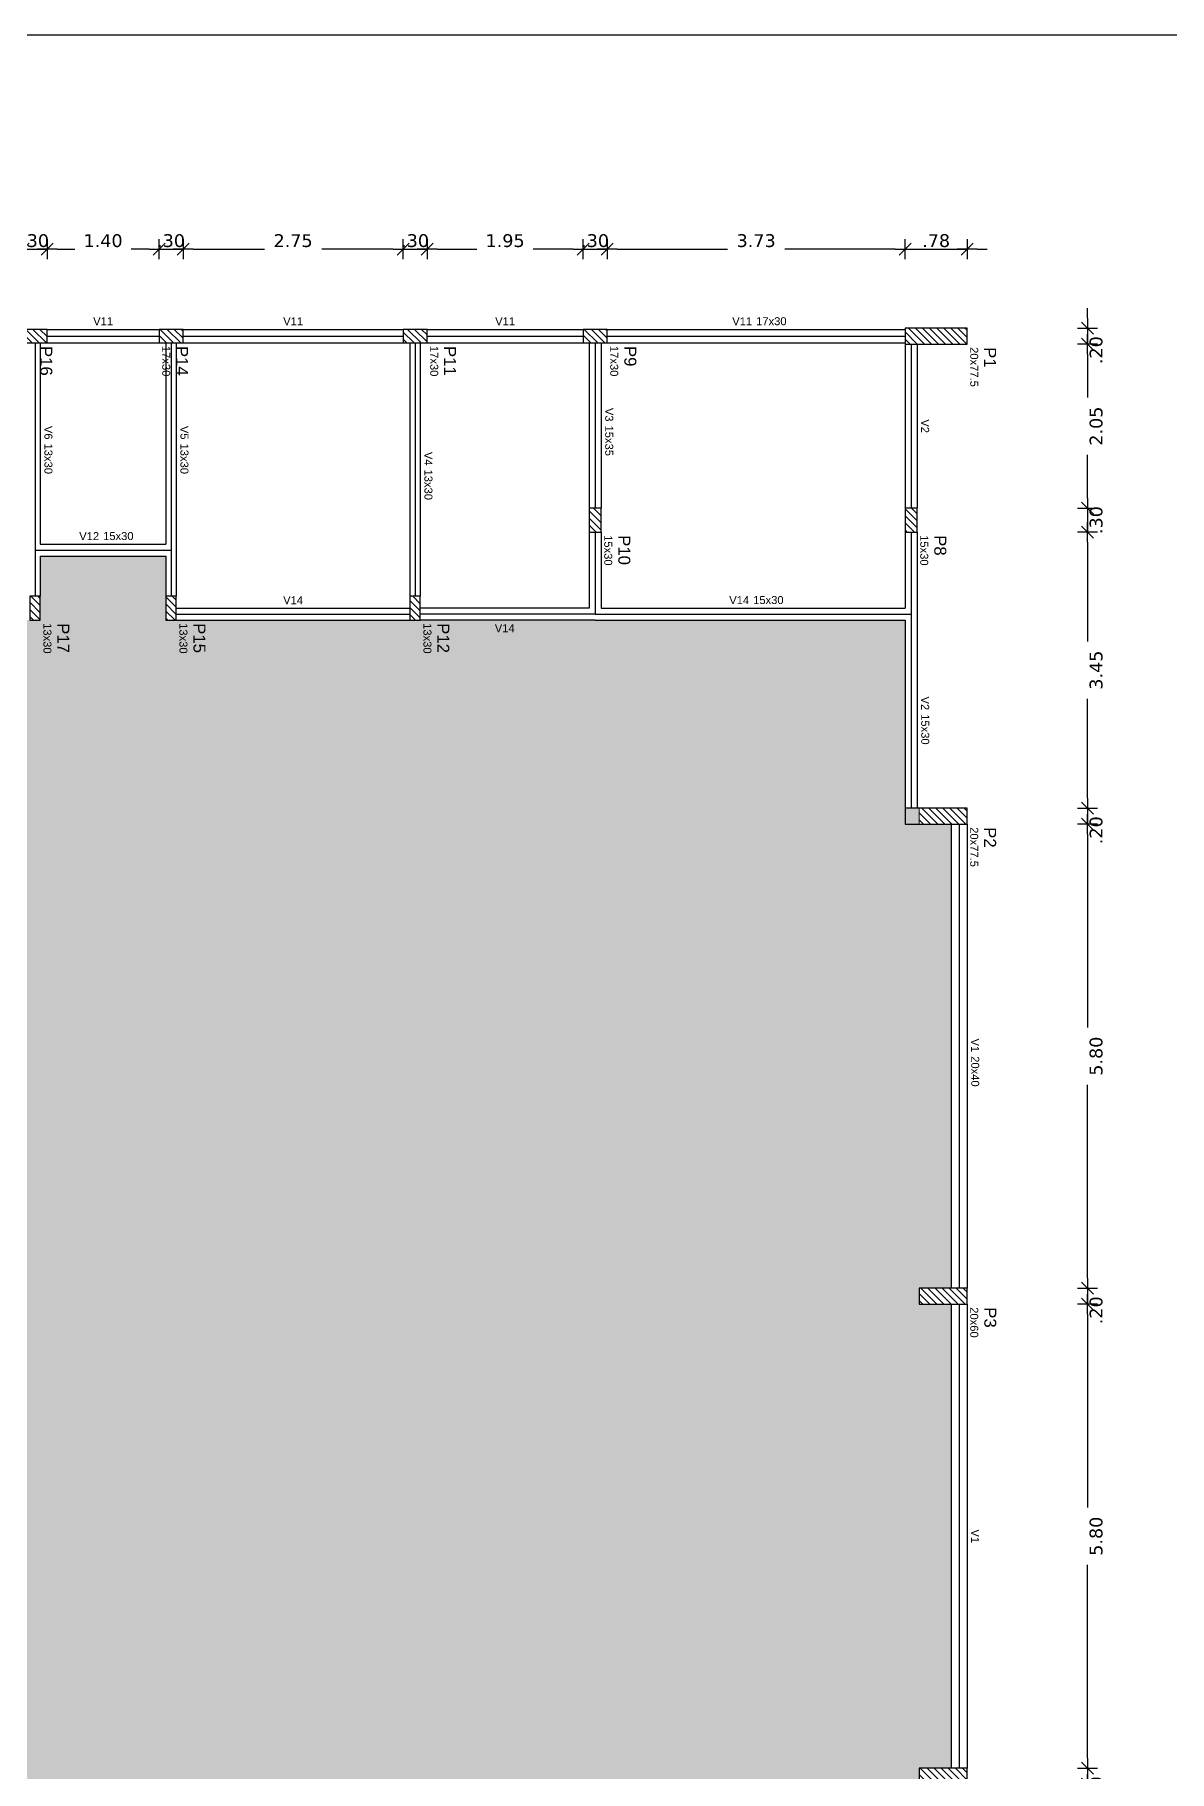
# Model space of a CAD drawing. Extents: x 25 to 1028, y -81 to 176.
# Drawn here: x 825.25 to 839.43, y 154.04 to 175.74 of the extents above; entities that cross this region are included whole.
import ezdxf

# ---------------------------------------------------------------- set-up
doc = ezdxf.new("R2010")
doc.units = 0
doc.header["$LTSCALE"] = 0.3
doc.header["$PDSIZE"] = 0.1
doc.layers.get('0').update_dxf_attribs({"linetype": 'CONTINUOUS'})
doc.layers.get('Defpoints').update_dxf_attribs({"linetype": 'CONTINUOUS'})
for name, color, linetype in [('ARQ-CTA-1_100', 1, 'CONTINUOUS'), ('FO-Eixos', 5, 'CONTINUOUS'), ('FO-Pilares', 4, 'CONTINUOUS'), ('FO-Vigas', 1, 'CONTINUOUS')]:
    doc.layers.add(name, color=color, linetype=linetype)
for name, color, linetype, lineweight in [('FO-Hachuras dos pilares', 9, 'CONTINUOUS', 5), ('FO-Textos das vigas', 7, 'CONTINUOUS', 5), ('FO-Textos dos pilares', 7, 'CONTINUOUS', 5), ('HAT', 8, 'CONTINUOUS', 15)]:
    doc.layers.add(name, color=color, linetype=linetype, lineweight=lineweight)
doc.layers.add('VPort', color=45, linetype='CONTINUOUS', plot=False)
doc.styles.add('Arial', font='arial.ttf')
doc.styles.add('FNDE Texto Cota 0100', font='verdana.ttf', dxfattribs={"height": 0.16})
doc.dimstyles.new('FNDE 1-0100', dxfattribs={"dimscale": 2.5, "dimtxt": 0.16, "dimasz": 0.05, "dimexe": 0.15, "dimexo": 0.15, "dimgap": 0.05, "dimtad": 1, "dimzin": 4, "dimdsep": 46, "dimtxsty": 'FNDE Texto Cota 0100', "dimblk": 'tic', "dimcen": 0.15, "dimdle": 0.15, "dimse1": 1, "dimse2": 1, "dimclrd": 251, "dimclre": 251, "dimclrt": 256, "dimaunit": 1, "dimadec": 3, "dimazin": 0, "dimtfac": 1, "dimtix": 1, "dimtmove": 2, "dimatfit": 3, "dimldrblk": 'tic', "dimfxl": 0.15, "dimtvp": 1, "dimtolj": 1, "dimtzin": 0, "dimarcsym": 0})
pattern_1 = [(315, (832.953963, 241.40413), (0.044194174, 0.044194174), [])]

# ---------------------------------------------------------------- blocks, each defined once
blk = doc.blocks.new('tic')
at = {"color": 251}
for p, q in [((-1, 0), (1, 0)), ((0, -1), (0, 1))]:
    blk.add_line(p, q, dxfattribs=at)
blk.add_line((-0.6, -0.6), (0.6, 0.6))
blk = doc.blocks.new('*D935')
at = {"layer": 'ARQ-CTA-1_100', "color": 251, "lineweight": -2}
for p, q in [((838.411, 172.199), (838.411, 172.324)), ((838.411, 172.074), (838.411, 171.874)), ((838.411, 171.749), (838.411, 171.624))]:
    blk.add_line(p, q, dxfattribs=at)
at = {"layer": 'Defpoints', "color": 0}
for p in [(836.904, 172.074), (836.904, 171.874), (838.411, 171.874)]:
    blk.add_point(p, dxfattribs=at)
at = {"layer": 'ARQ-CTA-1_100', "color": 251, "lineweight": -2, "xscale": 0.125, "yscale": 0.125, "zscale": 0.125}
for p, rotation in [((838.411, 172.074), 270), ((838.411, 171.874), 90)]:
    blk.add_blockref('tic', p, dxfattribs=dict(at, rotation=rotation))
at = {"layer": 'ARQ-CTA-1_100', "insert": (838.517, 171.798), "char_height": 0.16, "attachment_point": 5, "rotation": 90, "style": 'FNDE Texto Cota 0100'}
blk.add_mtext('\\A1;.20', dxfattribs=at)
blk = doc.blocks.new('*D936')
at = {"layer": 'ARQ-CTA-1_100', "color": 251, "lineweight": -2}
for p, q in [((838.411, 171.749), (838.411, 171.207)), ((838.411, 169.949), (838.411, 170.49))]:
    blk.add_line(p, q, dxfattribs=at)
at = {"layer": 'Defpoints', "color": 0}
for p in [(836.904, 171.874), (836.279, 169.824), (838.411, 169.824)]:
    blk.add_point(p, dxfattribs=at)
at = {"layer": 'ARQ-CTA-1_100', "color": 251, "lineweight": -2, "xscale": 0.125, "yscale": 0.125, "zscale": 0.125}
for p, rotation in [((838.411, 171.874), 90), ((838.411, 169.824), 270)]:
    blk.add_blockref('tic', p, dxfattribs=dict(at, rotation=rotation))
at = {"layer": 'ARQ-CTA-1_100', "insert": (838.517, 170.849), "char_height": 0.16, "attachment_point": 5, "rotation": 90, "style": 'FNDE Texto Cota 0100'}
blk.add_mtext('\\A1;2.05', dxfattribs=at)
blk = doc.blocks.new('*D937')
at = {"layer": 'ARQ-CTA-1_100', "color": 251, "lineweight": -2}
for p, q in [((838.411, 169.949), (838.411, 170.074)), ((838.411, 169.824), (838.411, 169.524)), ((838.411, 169.399), (838.411, 169.274))]:
    blk.add_line(p, q, dxfattribs=at)
at = {"layer": 'Defpoints', "color": 0}
for p in [(836.279, 169.824), (836.279, 169.524), (838.411, 169.524)]:
    blk.add_point(p, dxfattribs=at)
at = {"layer": 'ARQ-CTA-1_100', "color": 251, "lineweight": -2, "xscale": 0.125, "yscale": 0.125, "zscale": 0.125}
for p, rotation in [((838.411, 169.824), 270), ((838.411, 169.524), 90)]:
    blk.add_blockref('tic', p, dxfattribs=dict(at, rotation=rotation))
at = {"layer": 'ARQ-CTA-1_100', "insert": (838.517, 169.674), "char_height": 0.16, "attachment_point": 5, "rotation": 90, "style": 'FNDE Texto Cota 0100'}
blk.add_mtext('\\A1;.30', dxfattribs=at)
blk = doc.blocks.new('*D938')
at = {"layer": 'ARQ-CTA-1_100', "color": 251, "lineweight": -2}
for p, q in [((838.411, 169.399), (838.411, 168.157)), ((838.411, 166.199), (838.411, 167.441))]:
    blk.add_line(p, q, dxfattribs=at)
at = {"layer": 'Defpoints', "color": 0}
for p in [(836.279, 169.524), (836.904, 166.074), (838.411, 166.074)]:
    blk.add_point(p, dxfattribs=at)
at = {"layer": 'ARQ-CTA-1_100', "color": 251, "lineweight": -2, "xscale": 0.125, "yscale": 0.125, "zscale": 0.125}
for p, rotation in [((838.411, 169.524), 90), ((838.411, 166.074), 270)]:
    blk.add_blockref('tic', p, dxfattribs=dict(at, rotation=rotation))
at = {"layer": 'ARQ-CTA-1_100', "insert": (838.517, 167.799), "char_height": 0.16, "attachment_point": 5, "rotation": 90, "style": 'FNDE Texto Cota 0100'}
blk.add_mtext('\\A1;3.45', dxfattribs=at)
blk = doc.blocks.new('*D939')
at = {"layer": 'ARQ-CTA-1_100', "color": 251, "lineweight": -2}
for p, q in [((838.411, 166.199), (838.411, 166.324)), ((838.411, 166.074), (838.411, 165.874)), ((838.411, 165.749), (838.411, 165.624))]:
    blk.add_line(p, q, dxfattribs=at)
at = {"layer": 'Defpoints', "color": 0}
for p in [(836.904, 166.074), (836.904, 165.874), (838.411, 165.874)]:
    blk.add_point(p, dxfattribs=at)
at = {"layer": 'ARQ-CTA-1_100', "color": 251, "lineweight": -2, "xscale": 0.125, "yscale": 0.125, "zscale": 0.125}
for p, rotation in [((838.411, 166.074), 270), ((838.411, 165.874), 90)]:
    blk.add_blockref('tic', p, dxfattribs=dict(at, rotation=rotation))
at = {"layer": 'ARQ-CTA-1_100', "insert": (838.517, 165.798), "char_height": 0.16, "attachment_point": 5, "rotation": 90, "style": 'FNDE Texto Cota 0100'}
blk.add_mtext('\\A1;.20', dxfattribs=at)
blk = doc.blocks.new('*D940')
at = {"layer": 'ARQ-CTA-1_100', "color": 251, "lineweight": -2}
for p, q in [((838.411, 165.749), (838.411, 163.331)), ((838.411, 160.199), (838.411, 162.616))]:
    blk.add_line(p, q, dxfattribs=at)
at = {"layer": 'Defpoints', "color": 0}
for p in [(836.904, 165.874), (836.904, 160.074), (838.411, 160.074)]:
    blk.add_point(p, dxfattribs=at)
at = {"layer": 'ARQ-CTA-1_100', "color": 251, "lineweight": -2, "xscale": 0.125, "yscale": 0.125, "zscale": 0.125}
for p, rotation in [((838.411, 165.874), 90), ((838.411, 160.074), 270)]:
    blk.add_blockref('tic', p, dxfattribs=dict(at, rotation=rotation))
at = {"layer": 'ARQ-CTA-1_100', "insert": (838.517, 162.974), "char_height": 0.16, "attachment_point": 5, "rotation": 90, "style": 'FNDE Texto Cota 0100'}
blk.add_mtext('\\A1;5.80', dxfattribs=at)
blk = doc.blocks.new('*D941')
at = {"layer": 'ARQ-CTA-1_100', "color": 251, "lineweight": -2}
for p, q in [((838.411, 160.199), (838.411, 160.324)), ((838.411, 160.074), (838.411, 159.874)), ((838.411, 159.749), (838.411, 159.624))]:
    blk.add_line(p, q, dxfattribs=at)
at = {"layer": 'Defpoints', "color": 0}
for p in [(836.904, 160.074), (836.904, 159.874), (838.411, 159.874)]:
    blk.add_point(p, dxfattribs=at)
at = {"layer": 'ARQ-CTA-1_100', "color": 251, "lineweight": -2, "xscale": 0.125, "yscale": 0.125, "zscale": 0.125}
for p, rotation in [((838.411, 160.074), 270), ((838.411, 159.874), 90)]:
    blk.add_blockref('tic', p, dxfattribs=dict(at, rotation=rotation))
at = {"layer": 'ARQ-CTA-1_100', "insert": (838.517, 159.798), "char_height": 0.16, "attachment_point": 5, "rotation": 90, "style": 'FNDE Texto Cota 0100'}
blk.add_mtext('\\A1;.20', dxfattribs=at)
blk = doc.blocks.new('*D942')
at = {"layer": 'ARQ-CTA-1_100', "color": 251, "lineweight": -2}
for p, q in [((838.411, 159.749), (838.411, 157.331)), ((838.411, 154.199), (838.411, 156.616))]:
    blk.add_line(p, q, dxfattribs=at)
at = {"layer": 'Defpoints', "color": 0}
for p in [(836.904, 159.874), (836.904, 154.074), (838.411, 154.074)]:
    blk.add_point(p, dxfattribs=at)
at = {"layer": 'ARQ-CTA-1_100', "color": 251, "lineweight": -2, "xscale": 0.125, "yscale": 0.125, "zscale": 0.125}
for p, rotation in [((838.411, 159.874), 90), ((838.411, 154.074), 270)]:
    blk.add_blockref('tic', p, dxfattribs=dict(at, rotation=rotation))
at = {"layer": 'ARQ-CTA-1_100', "insert": (838.517, 156.974), "char_height": 0.16, "attachment_point": 5, "rotation": 90, "style": 'FNDE Texto Cota 0100'}
blk.add_mtext('\\A1;5.80', dxfattribs=at)
blk = doc.blocks.new('*D943')
at = {"layer": 'ARQ-CTA-1_100', "color": 251, "lineweight": -2}
for p, q in [((838.411, 154.199), (838.411, 154.324)), ((838.411, 154.074), (838.411, 153.874)), ((838.411, 153.749), (838.411, 153.624))]:
    blk.add_line(p, q, dxfattribs=at)
at = {"layer": 'Defpoints', "color": 0}
for p in [(836.904, 154.074), (836.904, 153.874), (838.411, 153.874)]:
    blk.add_point(p, dxfattribs=at)
at = {"layer": 'ARQ-CTA-1_100', "color": 251, "lineweight": -2, "xscale": 0.125, "yscale": 0.125, "zscale": 0.125}
for p, rotation in [((838.411, 154.074), 270), ((838.411, 153.874), 90)]:
    blk.add_blockref('tic', p, dxfattribs=dict(at, rotation=rotation))
at = {"layer": 'ARQ-CTA-1_100', "insert": (838.517, 153.798), "char_height": 0.16, "attachment_point": 5, "rotation": 90, "style": 'FNDE Texto Cota 0100'}
blk.add_mtext('\\A1;.20', dxfattribs=at)
blk = doc.blocks.new('*D956')
at = {"layer": 'ARQ-CTA-1_100', "color": 251, "lineweight": -2}
for p, q in [((824.979, 173.06), (824.854, 173.06)), ((825.104, 173.06), (825.404, 173.06)), ((825.529, 173.06), (825.654, 173.06))]:
    blk.add_line(p, q, dxfattribs=at)
at = {"layer": 'Defpoints', "color": 0}
for p in [(825.404, 173.06), (825.104, 172.059), (825.404, 172.059)]:
    blk.add_point(p, dxfattribs=at)
at = {"layer": 'ARQ-CTA-1_100', "color": 251, "lineweight": -2, "xscale": 0.125, "yscale": 0.125, "zscale": 0.125}
blk.add_blockref('tic', (825.104, 173.06), dxfattribs=at)
at = {"layer": 'ARQ-CTA-1_100', "color": 251, "lineweight": -2, "xscale": 0.125, "yscale": 0.125, "zscale": 0.125, "rotation": 180}
blk.add_blockref('tic', (825.404, 173.06), dxfattribs=at)
at = {"layer": 'ARQ-CTA-1_100', "insert": (825.254, 173.166), "char_height": 0.16, "attachment_point": 5, "style": 'FNDE Texto Cota 0100'}
blk.add_mtext('\\A1;.30', dxfattribs=at)
blk = doc.blocks.new('*D957')
at = {"layer": 'ARQ-CTA-1_100', "color": 251, "lineweight": -2}
for p, q in [((825.529, 173.06), (825.752, 173.06)), ((826.679, 173.06), (826.457, 173.06))]:
    blk.add_line(p, q, dxfattribs=at)
at = {"layer": 'Defpoints', "color": 0}
for p in [(826.804, 173.06), (825.404, 172.059), (826.804, 172.059)]:
    blk.add_point(p, dxfattribs=at)
at = {"layer": 'ARQ-CTA-1_100', "color": 251, "lineweight": -2, "xscale": 0.125, "yscale": 0.125, "zscale": 0.125, "rotation": 180}
blk.add_blockref('tic', (825.404, 173.06), dxfattribs=at)
at = {"layer": 'ARQ-CTA-1_100', "color": 251, "lineweight": -2, "xscale": 0.125, "yscale": 0.125, "zscale": 0.125}
blk.add_blockref('tic', (826.804, 173.06), dxfattribs=at)
at = {"layer": 'ARQ-CTA-1_100', "insert": (826.104, 173.166), "char_height": 0.16, "attachment_point": 5, "style": 'FNDE Texto Cota 0100'}
blk.add_mtext('\\A1;1.40', dxfattribs=at)
blk = doc.blocks.new('*D958')
at = {"layer": 'ARQ-CTA-1_100', "color": 251, "lineweight": -2}
for p, q in [((826.679, 173.06), (826.554, 173.06)), ((826.804, 173.06), (827.104, 173.06)), ((827.229, 173.06), (827.354, 173.06))]:
    blk.add_line(p, q, dxfattribs=at)
at = {"layer": 'Defpoints', "color": 0}
for p in [(827.104, 173.06), (826.804, 172.059), (827.104, 172.059)]:
    blk.add_point(p, dxfattribs=at)
at = {"layer": 'ARQ-CTA-1_100', "color": 251, "lineweight": -2, "xscale": 0.125, "yscale": 0.125, "zscale": 0.125}
blk.add_blockref('tic', (826.804, 173.06), dxfattribs=at)
at = {"layer": 'ARQ-CTA-1_100', "color": 251, "lineweight": -2, "xscale": 0.125, "yscale": 0.125, "zscale": 0.125, "rotation": 180}
blk.add_blockref('tic', (827.104, 173.06), dxfattribs=at)
at = {"layer": 'ARQ-CTA-1_100', "insert": (826.954, 173.166), "char_height": 0.16, "attachment_point": 5, "style": 'FNDE Texto Cota 0100'}
blk.add_mtext('\\A1;.30', dxfattribs=at)
blk = doc.blocks.new('*D959')
at = {"layer": 'ARQ-CTA-1_100', "color": 251, "lineweight": -2}
for p, q in [((827.229, 173.06), (828.121, 173.06)), ((829.729, 173.06), (828.838, 173.06))]:
    blk.add_line(p, q, dxfattribs=at)
at = {"layer": 'Defpoints', "color": 0}
for p in [(829.854, 173.06), (827.104, 172.059), (829.854, 172.059)]:
    blk.add_point(p, dxfattribs=at)
at = {"layer": 'ARQ-CTA-1_100', "color": 251, "lineweight": -2, "xscale": 0.125, "yscale": 0.125, "zscale": 0.125, "rotation": 180}
blk.add_blockref('tic', (827.104, 173.06), dxfattribs=at)
at = {"layer": 'ARQ-CTA-1_100', "color": 251, "lineweight": -2, "xscale": 0.125, "yscale": 0.125, "zscale": 0.125}
blk.add_blockref('tic', (829.854, 173.06), dxfattribs=at)
at = {"layer": 'ARQ-CTA-1_100', "insert": (828.479, 173.166), "char_height": 0.16, "attachment_point": 5, "style": 'FNDE Texto Cota 0100'}
blk.add_mtext('\\A1;2.75', dxfattribs=at)
blk = doc.blocks.new('*D960')
at = {"layer": 'ARQ-CTA-1_100', "color": 251, "lineweight": -2}
for p, q in [((829.729, 173.06), (829.604, 173.06)), ((829.854, 173.06), (830.154, 173.06)), ((830.279, 173.06), (830.404, 173.06))]:
    blk.add_line(p, q, dxfattribs=at)
at = {"layer": 'Defpoints', "color": 0}
for p in [(830.154, 173.06), (829.854, 172.059), (830.154, 172.059)]:
    blk.add_point(p, dxfattribs=at)
at = {"layer": 'ARQ-CTA-1_100', "color": 251, "lineweight": -2, "xscale": 0.125, "yscale": 0.125, "zscale": 0.125}
blk.add_blockref('tic', (829.854, 173.06), dxfattribs=at)
at = {"layer": 'ARQ-CTA-1_100', "color": 251, "lineweight": -2, "xscale": 0.125, "yscale": 0.125, "zscale": 0.125, "rotation": 180}
blk.add_blockref('tic', (830.154, 173.06), dxfattribs=at)
at = {"layer": 'ARQ-CTA-1_100', "insert": (830.004, 173.166), "char_height": 0.16, "attachment_point": 5, "style": 'FNDE Texto Cota 0100'}
blk.add_mtext('\\A1;.30', dxfattribs=at)
blk = doc.blocks.new('*D961')
at = {"layer": 'ARQ-CTA-1_100', "color": 251, "lineweight": -2}
for p, q in [((830.279, 173.06), (830.777, 173.06)), ((831.979, 173.06), (831.482, 173.06))]:
    blk.add_line(p, q, dxfattribs=at)
at = {"layer": 'Defpoints', "color": 0}
for p in [(832.104, 173.06), (830.154, 172.059), (832.104, 172.059)]:
    blk.add_point(p, dxfattribs=at)
at = {"layer": 'ARQ-CTA-1_100', "color": 251, "lineweight": -2, "xscale": 0.125, "yscale": 0.125, "zscale": 0.125, "rotation": 180}
blk.add_blockref('tic', (830.154, 173.06), dxfattribs=at)
at = {"layer": 'ARQ-CTA-1_100', "color": 251, "lineweight": -2, "xscale": 0.125, "yscale": 0.125, "zscale": 0.125}
blk.add_blockref('tic', (832.104, 173.06), dxfattribs=at)
at = {"layer": 'ARQ-CTA-1_100', "insert": (831.129, 173.166), "char_height": 0.16, "attachment_point": 5, "style": 'FNDE Texto Cota 0100'}
blk.add_mtext('\\A1;1.95', dxfattribs=at)
blk = doc.blocks.new('*D962')
at = {"layer": 'ARQ-CTA-1_100', "color": 251, "lineweight": -2}
for p, q in [((831.979, 173.06), (831.854, 173.06)), ((832.104, 173.06), (832.404, 173.06)), ((832.529, 173.06), (832.654, 173.06))]:
    blk.add_line(p, q, dxfattribs=at)
at = {"layer": 'Defpoints', "color": 0}
for p in [(832.404, 173.06), (832.104, 172.059), (832.404, 172.059)]:
    blk.add_point(p, dxfattribs=at)
at = {"layer": 'ARQ-CTA-1_100', "color": 251, "lineweight": -2, "xscale": 0.125, "yscale": 0.125, "zscale": 0.125}
blk.add_blockref('tic', (832.104, 173.06), dxfattribs=at)
at = {"layer": 'ARQ-CTA-1_100', "color": 251, "lineweight": -2, "xscale": 0.125, "yscale": 0.125, "zscale": 0.125, "rotation": 180}
blk.add_blockref('tic', (832.404, 173.06), dxfattribs=at)
at = {"layer": 'ARQ-CTA-1_100', "insert": (832.254, 173.166), "char_height": 0.16, "attachment_point": 5, "style": 'FNDE Texto Cota 0100'}
blk.add_mtext('\\A1;.30', dxfattribs=at)
blk = doc.blocks.new('*D963')
at = {"layer": 'ARQ-CTA-1_100', "color": 251, "lineweight": -2}
for p, q in [((832.529, 173.06), (833.909, 173.06)), ((836.004, 173.06), (834.625, 173.06))]:
    blk.add_line(p, q, dxfattribs=at)
at = {"layer": 'Defpoints', "color": 0}
for p in [(836.129, 173.06), (832.404, 172.059), (836.129, 172.059)]:
    blk.add_point(p, dxfattribs=at)
at = {"layer": 'ARQ-CTA-1_100', "color": 251, "lineweight": -2, "xscale": 0.125, "yscale": 0.125, "zscale": 0.125, "rotation": 180}
blk.add_blockref('tic', (832.404, 173.06), dxfattribs=at)
at = {"layer": 'ARQ-CTA-1_100', "color": 251, "lineweight": -2, "xscale": 0.125, "yscale": 0.125, "zscale": 0.125}
blk.add_blockref('tic', (836.129, 173.06), dxfattribs=at)
at = {"layer": 'ARQ-CTA-1_100', "insert": (834.267, 173.166), "char_height": 0.16, "attachment_point": 5, "style": 'FNDE Texto Cota 0100'}
blk.add_mtext('\\A1;3.73', dxfattribs=at)
blk = doc.blocks.new('*D964')
at = {"layer": 'ARQ-CTA-1_100', "color": 251, "lineweight": -2}
for p, q in [((836.004, 173.06), (835.879, 173.06)), ((836.129, 173.06), (836.904, 173.06)), ((837.029, 173.06), (837.154, 173.06))]:
    blk.add_line(p, q, dxfattribs=at)
at = {"layer": 'Defpoints', "color": 0}
for p in [(836.904, 173.06), (836.129, 172.059), (836.904, 172.074)]:
    blk.add_point(p, dxfattribs=at)
at = {"layer": 'ARQ-CTA-1_100', "color": 251, "lineweight": -2, "xscale": 0.125, "yscale": 0.125, "zscale": 0.125}
blk.add_blockref('tic', (836.129, 173.06), dxfattribs=at)
at = {"layer": 'ARQ-CTA-1_100', "color": 251, "lineweight": -2, "xscale": 0.125, "yscale": 0.125, "zscale": 0.125, "rotation": 180}
blk.add_blockref('tic', (836.904, 173.06), dxfattribs=at)
at = {"layer": 'ARQ-CTA-1_100', "insert": (836.517, 173.166), "char_height": 0.16, "attachment_point": 5, "style": 'FNDE Texto Cota 0100'}
blk.add_mtext('\\A1;.78', dxfattribs=at)

msp = doc.modelspace()

# ---------------------------------------------------------------- hatches: boundary and pattern name
at = {"layer": 'FO-Hachuras dos pilares', "linetype": 'Continuous'}
h = msp.add_hatch(dxfattribs=at)
h.set_pattern_fill('ANSI31', color=256, scale=0.5, angle=-90, style=0)
h.set_pattern_definition(pattern_1)
h.paths.add_polyline_path([(825.10446329, 172.05863265), (825.10446329, 171.97363265), (825.10446329, 171.88863265), (825.25446329, 171.88863265), (825.40446329, 171.88863265), (825.40446329, 171.97363265), (825.40446329, 172.05863265), (825.25446329, 172.05863265)])
h = msp.add_hatch(dxfattribs=at)
h.set_pattern_fill('ANSI31', color=256, scale=0.5, angle=-90, style=0)
h.set_pattern_definition(pattern_1)
h.paths.add_polyline_path([(826.80446329, 172.05863265), (826.80446329, 171.97363265), (826.80446329, 171.88863265), (826.95446329, 171.88863265), (827.10446329, 171.88863265), (827.10446329, 171.97363265), (827.10446329, 172.05863265), (826.95446329, 172.05863265)])
h = msp.add_hatch(dxfattribs=at)
h.set_pattern_fill('ANSI31', color=256, scale=0.5, angle=-90, style=0)
h.set_pattern_definition(pattern_1)
h.paths.add_polyline_path([(829.85446329, 172.05863265), (829.85446329, 171.97363265), (829.85446329, 171.88863265), (830.00446329, 171.88863265), (830.15446329, 171.88863265), (830.15446329, 171.97363265), (830.15446329, 172.05863265), (830.00446329, 172.05863265)])
h = msp.add_hatch(dxfattribs=at)
h.set_pattern_fill('ANSI31', color=256, scale=0.5, angle=-90, style=0)
h.set_pattern_definition(pattern_1)
h.paths.add_polyline_path([(832.10446329, 172.05863265), (832.10446329, 171.97363265), (832.10446329, 171.88863265), (832.25446329, 171.88863265), (832.40446329, 171.88863265), (832.40446329, 171.97363265), (832.40446329, 172.05863265), (832.25446329, 172.05863265)])
h = msp.add_hatch(dxfattribs=at)
h.set_pattern_fill('ANSI31', color=256, scale=0.5, angle=-90, style=0)
h.set_pattern_definition(pattern_1)
h.paths.add_polyline_path([(836.12946329, 172.07363265), (836.12946329, 171.97363265), (836.12946329, 171.87363265), (836.51696329, 171.87363265), (836.90446329, 171.87363265), (836.90446329, 171.97363265), (836.90446329, 172.07363265), (836.51696329, 172.07363265)])
h = msp.add_hatch(dxfattribs=at)
h.set_pattern_fill('ANSI31', color=256, scale=0.5, angle=-90, style=0)
h.set_pattern_definition(pattern_1)
h.paths.add_polyline_path([(832.32946329, 169.82363265), (832.25446329, 169.82363265), (832.17946329, 169.82363265), (832.17946329, 169.67363265), (832.17946329, 169.52363265), (832.25446329, 169.52363265), (832.32946329, 169.52363265), (832.32946329, 169.67363265)])
h = msp.add_hatch(dxfattribs=at)
h.set_pattern_fill('ANSI31', color=256, scale=0.5, angle=-90, style=0)
h.set_pattern_definition(pattern_1)
h.paths.add_polyline_path([(836.27946329, 169.82363265), (836.20446329, 169.82363265), (836.12946329, 169.82363265), (836.12946329, 169.67363265), (836.12946329, 169.52363265), (836.20446329, 169.52363265), (836.27946329, 169.52363265), (836.27946329, 169.67363265)])
h = msp.add_hatch(dxfattribs=at)
h.set_pattern_fill('ANSI31', color=256, scale=0.5, angle=-90, style=0)
h.set_pattern_definition(pattern_1)
h.paths.add_polyline_path([(825.18946329, 168.42363265), (825.25446329, 168.42363265), (825.31946329, 168.42363265), (825.31946329, 168.57363265), (825.31946329, 168.72363265), (825.25446329, 168.72363265), (825.18946329, 168.72363265), (825.18946329, 168.57363265)])
h = msp.add_hatch(dxfattribs=at)
h.set_pattern_fill('ANSI31', color=256, scale=0.5, angle=-90, style=0)
h.set_pattern_definition(pattern_1)
h.paths.add_polyline_path([(826.88946329, 168.42363265), (826.95446329, 168.42363265), (827.01946329, 168.42363265), (827.01946329, 168.57363265), (827.01946329, 168.72363265), (826.95446329, 168.72363265), (826.88946329, 168.72363265), (826.88946329, 168.57363265)])
h = msp.add_hatch(dxfattribs=at)
h.set_pattern_fill('ANSI31', color=256, scale=0.5, angle=-90, style=0)
h.set_pattern_definition(pattern_1)
h.paths.add_polyline_path([(829.93946329, 168.42363265), (830.00446329, 168.42363265), (830.06946329, 168.42363265), (830.06946329, 168.57363265), (830.06946329, 168.72363265), (830.00446329, 168.72363265), (829.93946329, 168.72363265), (829.93946329, 168.57363265)])
h = msp.add_hatch(color=256, dxfattribs=at)
h.paths.add_polyline_path([(836.12946329, 166.07363265), (836.12946329, 165.97363265), (836.12946329, 165.87363265), (836.51696329, 165.87363265), (836.90446329, 165.87363265), (836.90446329, 165.97363265), (836.90446329, 166.07363265), (836.51696329, 166.07363265)])
h.paths.add_polyline_path([(836.30446329, 166.07363265), (836.30446329, 165.97363265), (836.30446329, 165.87363265), (836.60446329, 165.87363265), (836.90446329, 165.87363265), (836.90446329, 165.97363265), (836.90446329, 166.07363265), (836.60446329, 166.07363265)], flags=0)
h = msp.add_hatch(dxfattribs=at)
h.set_pattern_fill('ANSI31', color=256, scale=0.5, angle=-90, style=0)
h.set_pattern_definition(pattern_1)
h.paths.add_polyline_path([(836.30446329, 166.07363265), (836.30446329, 165.97363265), (836.30446329, 165.87363265), (836.60446329, 165.87363265), (836.90446329, 165.87363265), (836.90446329, 165.97363265), (836.90446329, 166.07363265), (836.60446329, 166.07363265)])
h = msp.add_hatch(dxfattribs=at)
h.set_pattern_fill('ANSI31', color=256, scale=0.5, angle=-90, style=0)
h.set_pattern_definition(pattern_1)
h.paths.add_polyline_path([(836.30446329, 160.07363265), (836.30446329, 159.97363265), (836.30446329, 159.87363265), (836.60446329, 159.87363265), (836.90446329, 159.87363265), (836.90446329, 159.97363265), (836.90446329, 160.07363265), (836.60446329, 160.07363265)])
h = msp.add_hatch(dxfattribs=at)
h.set_pattern_fill('ANSI31', color=256, scale=0.5, angle=-90, style=0)
h.set_pattern_definition(pattern_1)
h.paths.add_polyline_path([(836.30446329, 154.07363265), (836.30446329, 153.97363265), (836.30446329, 153.87363265), (836.60446329, 153.87363265), (836.90446329, 153.87363265), (836.90446329, 153.97363265), (836.90446329, 154.07363265), (836.60446329, 154.07363265)])
at = {"layer": 'HAT'}
h = msp.add_hatch(dxfattribs=at)
h.set_pattern_fill('DOTS', color=256, scale=0.1)
h.set_pattern_definition([(0, (-57.71897, 0), (0.079375, 0.15875), [0, -0.15875])])
edge = h.paths.add_edge_path()
edge.add_line((816.07896329, 168.42363265), (816.07946329, 165.87363265))
edge.add_line((816.07946329, 165.87363265), (815.50446329, 165.87363265))
edge.add_line((815.50446329, 165.87363265), (815.50446329, 160.07363265))
edge.add_line((815.50446329, 160.07363265), (815.90446329, 160.07363265))
edge.add_line((815.90446329, 160.07363265), (815.90446329, 159.87363265))
edge.add_line((815.90446329, 159.87363265), (815.50446329, 159.87363265))
edge.add_line((815.50446329, 159.87363265), (815.50446329, 154.07363265))
edge.add_line((815.50446329, 154.07363265), (815.90446329, 154.07363265))
edge.add_line((815.90446329, 154.07363265), (815.90446329, 153.87363265))
edge.add_line((815.90446329, 153.87363265), (815.50446329, 153.87363265))
edge.add_line((815.50446329, 153.87363265), (815.50446329, 148.07363265))
edge.add_line((815.50446329, 148.07363265), (815.90446329, 148.07363265))
edge.add_line((815.90446329, 148.07363265), (815.90446329, 147.87363265))
edge.add_line((815.90446329, 147.87363265), (815.50446329, 147.87363265))
edge.add_line((815.50446329, 147.87363265), (815.50446329, 142.07363265))
edge.add_line((815.50446329, 142.07363265), (815.90446329, 142.07363265))
edge.add_line((815.90446329, 142.07363265), (815.90446329, 141.87363265))
edge.add_line((815.90446329, 141.87363265), (815.50446329, 141.87363265))
edge.add_line((815.50446329, 141.87363265), (815.50446329, 136.07363265))
edge.add_line((815.50446329, 136.07363265), (822.00446329, 136.07373265))
edge.add_line((822.00446329, 136.07373265), (822.00446329, 136.12363265))
edge.add_line((822.00446329, 136.12363265), (822.40446329, 136.12363265))
edge.add_line((822.40446329, 136.12363265), (822.40446329, 136.07363265))
edge.add_line((822.40446329, 136.07363265), (829.80446329, 136.07363265))
edge.add_line((829.80446329, 136.07363265), (829.80446329, 136.12363265))
edge.add_line((829.80446329, 136.12363265), (830.20446329, 136.12363265))
edge.add_line((830.20446329, 136.12363265), (830.20446329, 136.07363265))
edge.add_line((830.20446329, 136.07363265), (836.70446329, 136.07363265))
edge.add_line((836.70446329, 136.07363265), (836.70446329, 141.87363265))
edge.add_line((836.70446329, 141.87363265), (836.30446329, 141.87363265))
edge.add_line((836.30446329, 141.87363265), (836.30446329, 142.07363265))
edge.add_line((836.30446329, 142.07363265), (836.70446329, 142.07363265))
edge.add_line((836.70446329, 142.07363265), (836.70446329, 147.87363265))
edge.add_line((836.70446329, 147.87363265), (836.30446329, 147.87363265))
edge.add_line((836.30446329, 147.87363265), (836.30446329, 148.07363265))
edge.add_line((836.30446329, 148.07363265), (836.70446329, 148.07363265))
edge.add_line((836.70446329, 148.07363265), (836.70446329, 153.87363265))
edge.add_line((836.70446329, 153.87363265), (836.30446329, 153.87363265))
edge.add_line((836.30446329, 153.87363265), (836.30446329, 154.07363265))
edge.add_line((836.30446329, 154.07363265), (836.70446329, 154.07363265))
edge.add_line((836.70446329, 154.07363265), (836.70446329, 159.87363265))
edge.add_line((836.70446329, 159.87363265), (836.30446329, 159.87363265))
edge.add_line((836.30446329, 159.87363265), (836.30446329, 160.07363265))
edge.add_line((836.30446329, 160.07363265), (836.70446329, 160.07363265))
edge.add_line((836.70446329, 160.07363265), (836.70446329, 165.87363265))
edge.add_line((836.70446329, 165.87363265), (836.12946329, 165.87363265))
edge.add_line((836.12946329, 165.87363265), (836.12946329, 168.42314215))
edge.add_line((836.12946329, 168.42314215), (826.88946329, 168.42363265))
edge.add_line((826.88946329, 168.42363265), (826.88946329, 169.22363265))
edge.add_line((826.88946329, 169.22363265), (825.31946329, 169.22363265))
edge.add_line((825.31946329, 169.22363265), (825.31946329, 168.42363265))
edge.add_line((825.31946329, 168.42363265), (816.07896365, 168.42182079))

# ---------------------------------------------------------------- linework, layer by layer
at = {"layer": 'FO-Eixos'}
for p, q in [((825.40446329, 171.97363265), (826.80446329, 171.97363265)), ((827.10446329, 171.97363265), (829.85446329, 171.97363265)), ((830.15446329, 171.97363265), (832.10446329, 171.97363265)), ((832.40446329, 171.97363265), (836.12946329, 171.97363265)), ((825.25446329, 171.88863265), (825.25446329, 169.29863265)), ((826.95446329, 171.88863265), (826.95446329, 169.29863265)), ((830.00446329, 171.88863265), (830.00446329, 168.72363265)), ((832.25446329, 171.88863265), (832.25446329, 169.82363265)), ((836.20446329, 171.87363265), (836.20446329, 169.82363265)), ((832.25446329, 169.52363265), (832.25446329, 168.49863265)), ((836.20446329, 169.52363265), (836.20446329, 168.49813265)), ((825.25446329, 169.29863265), (825.25446329, 168.72363265)), ((825.25446329, 169.29863265), (826.95446329, 169.29863265)), ((826.95446329, 169.29863265), (826.95446329, 168.72363265)), ((827.01946329, 168.49813265), (829.93946329, 168.49813265)), ((832.25446329, 168.49863265), (830.06946329, 168.49813265)), ((832.25446329, 168.49863265), (836.20446329, 168.49813265)), ((836.20446329, 168.49813265), (836.20446329, 166.07363265)), ((836.80446329, 165.87363265), (836.80446329, 160.07363265)), ((836.80446329, 159.87363265), (836.80446329, 154.07363265))]:
    msp.add_line(p, q, dxfattribs=at)
at = {"layer": 'FO-Hachuras dos pilares'}
msp.add_line((836.30446329, 166.07363265), (836.30446329, 165.87363265), dxfattribs=at)
at = {"layer": 'FO-Pilares'}
for points in [[(825.10446329, 172.05863265), (825.10446329, 171.97363265), (825.10446329, 171.88863265), (825.25446329, 171.88863265), (825.40446329, 171.88863265), (825.40446329, 171.97363265), (825.40446329, 172.05863265), (825.25446329, 172.05863265), (825.10446329, 172.05863265)], [(826.80446329, 172.05863265), (826.80446329, 171.97363265), (826.80446329, 171.88863265), (826.95446329, 171.88863265), (827.10446329, 171.88863265), (827.10446329, 171.97363265), (827.10446329, 172.05863265), (826.95446329, 172.05863265), (826.80446329, 172.05863265)], [(829.85446329, 172.05863265), (829.85446329, 171.97363265), (829.85446329, 171.88863265), (830.00446329, 171.88863265), (830.15446329, 171.88863265), (830.15446329, 171.97363265), (830.15446329, 172.05863265), (830.00446329, 172.05863265), (829.85446329, 172.05863265)], [(832.10446329, 172.05863265), (832.10446329, 171.97363265), (832.10446329, 171.88863265), (832.25446329, 171.88863265), (832.40446329, 171.88863265), (832.40446329, 171.97363265), (832.40446329, 172.05863265), (832.25446329, 172.05863265), (832.10446329, 172.05863265)], [(836.12946329, 172.07363265), (836.12946329, 171.97363265), (836.12946329, 171.87363265), (836.51696329, 171.87363265), (836.90446329, 171.87363265), (836.90446329, 171.97363265), (836.90446329, 172.07363265), (836.51696329, 172.07363265), (836.12946329, 172.07363265)], [(832.32946329, 169.82363265), (832.25446329, 169.82363265), (832.17946329, 169.82363265), (832.17946329, 169.67363265), (832.17946329, 169.52363265), (832.25446329, 169.52363265), (832.32946329, 169.52363265), (832.32946329, 169.67363265), (832.32946329, 169.82363265)], [(836.27946329, 169.82363265), (836.20446329, 169.82363265), (836.12946329, 169.82363265), (836.12946329, 169.67363265), (836.12946329, 169.52363265), (836.20446329, 169.52363265), (836.27946329, 169.52363265), (836.27946329, 169.67363265), (836.27946329, 169.82363265)], [(825.18946329, 168.42363265), (825.25446329, 168.42363265), (825.31946329, 168.42363265), (825.31946329, 168.57363265), (825.31946329, 168.72363265), (825.25446329, 168.72363265), (825.18946329, 168.72363265), (825.18946329, 168.57363265), (825.18946329, 168.42363265)], [(826.88946329, 168.42363265), (826.95446329, 168.42363265), (827.01946329, 168.42363265), (827.01946329, 168.57363265), (827.01946329, 168.72363265), (826.95446329, 168.72363265), (826.88946329, 168.72363265), (826.88946329, 168.57363265), (826.88946329, 168.42363265)], [(829.93946329, 168.42363265), (830.00446329, 168.42363265), (830.06946329, 168.42363265), (830.06946329, 168.57363265), (830.06946329, 168.72363265), (830.00446329, 168.72363265), (829.93946329, 168.72363265), (829.93946329, 168.57363265), (829.93946329, 168.42363265)], [(836.12946329, 166.07363265), (836.12946329, 165.97363265), (836.12946329, 165.87363265), (836.51696329, 165.87363265), (836.90446329, 165.87363265), (836.90446329, 165.97363265), (836.90446329, 166.07363265), (836.51696329, 166.07363265), (836.12946329, 166.07363265)], [(836.30446329, 160.07363265), (836.30446329, 159.97363265), (836.30446329, 159.87363265), (836.60446329, 159.87363265), (836.90446329, 159.87363265), (836.90446329, 159.97363265), (836.90446329, 160.07363265), (836.60446329, 160.07363265), (836.30446329, 160.07363265)], [(836.30446329, 154.07363265), (836.30446329, 153.97363265), (836.30446329, 153.87363265), (836.60446329, 153.87363265), (836.90446329, 153.87363265), (836.90446329, 153.97363265), (836.90446329, 154.07363265), (836.60446329, 154.07363265), (836.30446329, 154.07363265)]]:
    msp.add_lwpolyline(points, close=True, dxfattribs=at)
at = {"layer": 'FO-Vigas'}
for p, q in [((825.40446329, 172.05863265), (826.80446329, 172.05863265)), ((827.10446329, 172.05863265), (829.85446329, 172.05863265)), ((830.15446329, 172.05863265), (832.10446329, 172.05863265)), ((832.40446329, 172.05863265), (836.12946329, 172.05863265)), ((825.31946329, 171.88863265), (825.31946329, 169.37363265)), ((825.40446329, 171.88863265), (826.80446329, 171.88863265)), ((826.88946329, 171.88863265), (826.88946329, 169.37363265)), ((827.01946329, 171.88863265), (827.01946329, 169.29863265)), ((827.10446329, 171.88863265), (829.85446329, 171.88863265)), ((829.93946329, 171.88863265), (829.93946329, 168.72363265)), ((830.06946329, 171.88863265), (830.06946329, 168.72363265)), ((830.15446329, 171.88863265), (832.10446329, 171.88863265)), ((832.17946329, 171.88863265), (832.17946329, 169.82363265)), ((832.32946329, 171.88863265), (832.32946329, 169.82363265)), ((832.40446329, 171.88863265), (836.12946329, 171.88863265)), ((836.12946329, 171.87363265), (836.12946329, 169.82363265)), ((836.27946329, 171.87363265), (836.27946329, 169.82363265)), ((832.17946329, 169.52363265), (832.17946329, 168.57361565)), ((832.32946329, 169.52363265), (832.32946329, 168.57362315)), ((836.12946329, 169.52363265), (836.12946329, 168.57314215)), ((836.27946329, 169.52363265), (836.27946329, 168.49813265)), ((825.31946329, 169.37363265), (826.88946329, 169.37363265)), ((827.01946329, 169.29863265), (827.01946329, 168.72363265)), ((825.31946329, 169.22363265), (825.31946329, 168.72363265)), ((825.31946329, 169.22363265), (826.88946329, 169.22363265)), ((826.88946329, 169.22363265), (826.88946329, 168.72363265)), ((827.01946329, 168.57313265), (829.93946329, 168.57313265)), ((832.17946329, 168.57361565), (830.06946329, 168.57313265)), ((832.32946329, 168.57362315), (836.12946329, 168.57314215)), ((836.27946329, 168.49813265), (836.27946329, 166.07363265)), ((827.01946329, 168.42313265), (829.93946329, 168.42313265)), ((832.25448029, 168.42363265), (830.06948029, 168.42313265)), ((832.25445379, 168.42363265), (836.12946329, 168.42314215)), ((836.12946329, 168.42314215), (836.12946329, 166.07363265)), ((836.70446329, 165.87363265), (836.70446329, 160.07363265)), ((836.90446329, 165.87363265), (836.90446329, 160.07363265)), ((836.70446329, 159.87363265), (836.70446329, 154.07363265)), ((836.90446329, 159.87363265), (836.90446329, 154.07363265))]:
    msp.add_line(p, q, dxfattribs=at)
at = {"layer": 'VPort'}
msp.add_lwpolyline([(812.40033924, 175.74082968), (858.72820673, 175.74082968), (858.72820673, 133.38176682), (812.40033924, 133.38176682)], close=True, dxfattribs=at)

# ---------------------------------------------------------------- texts
at = {"layer": 'FO-Textos das vigas', "char_height": 0.1, "line_spacing_factor": 0.798, "style": 'Arial'}
for s, insert, width, attachment_point, rotation in [('V11', (826.10446329, 172.10863265), 0.36, 8, 0.000210459), ('V11', (828.47946329, 172.10863265), 0.36, 8, 0.000210459), ('V11', (831.12946329, 172.10863265), 0.36, 8, 0.000210459), ('V11', (834.21696329, 172.10863265), 0.36, 9, 0.000210459), ('17x30', (834.26696329, 172.10863265), 0.6, 7, 0.000210459), ('V3', (832.37946329, 170.90613265), 0.24, 9, 270), ('V6', (825.36946329, 170.68113265), 0.24, 9, 270), ('V5', (827.06946329, 170.68113265), 0.24, 9, 270), ('15x35', (832.37946329, 170.85613265), 0.6, 7, 270), ('V2', (836.32946329, 170.84863265), 0.24, 8, 270), ('13x30', (825.36946329, 170.63113265), 0.6, 7, 270), ('13x30', (827.06946329, 170.63113265), 0.6, 7, 270), ('V4', (830.11946329, 170.35613265), 0.24, 9, 270), ('13x30', (830.11946329, 170.30613265), 0.6, 7, 270), ('V12', (826.05446329, 169.42363265), 0.36, 9, 0.000210459), ('15x30', (826.10446329, 169.42363265), 0.6, 7, 0.000210459), ('V14', (828.47946329, 168.62313265), 0.36, 8, 0.000210459), ('V14', (834.17946329, 168.62363265), 0.36, 9, 0.000210459), ('15x30', (834.22946329, 168.62363265), 0.6, 7, 0.000210459), ('V14', (831.12446329, 168.27313265), 0.36, 8, 0.000210459), ('V2', (836.32946329, 167.29863265), 0.24, 9, 270), ('15x30', (836.32946329, 167.24863265), 0.6, 7, 270), ('V1', (836.95446329, 163.02363265), 0.24, 9, 270), ('20x40', (836.95446329, 162.97363265), 0.6, 7, 270), ('V1', (836.95446329, 156.97363265), 0.24, 8, 270)]:
    msp.add_mtext(s, dxfattribs=dict(at, insert=insert, width=width, attachment_point=attachment_point, rotation=rotation))
at = {"layer": 'FO-Textos dos pilares', "attachment_point": 7, "rotation": 270, "line_spacing_factor": 0.798, "style": 'Arial'}
for s, insert, char_height, width in [('P16', (825.31696329, 171.85113265), 0.15, 0.54), ('17x30', (826.84196329, 171.85113265), 0.1, 0.6), ('P14', (827.01696329, 171.85113265), 0.15, 0.54), ('17x30', (830.19196329, 171.85113265), 0.1, 0.6), ('P11', (830.36696329, 171.85113265), 0.15, 0.54), ('17x30', (832.44196329, 171.85113265), 0.1, 0.6), ('P9', (832.61696329, 171.85113265), 0.15, 0.36), ('20x77.5', (836.94196329, 171.83613265), 0.1, 0.84), ('P1', (837.11696329, 171.83613265), 0.15, 0.36), ('15x30', (832.36696329, 169.48613265), 0.1, 0.6), ('P10', (832.54196329, 169.48613265), 0.15, 0.54), ('15x30', (836.31696329, 169.48613265), 0.1, 0.6), ('P8', (836.49196329, 169.48613265), 0.15, 0.36), ('13x30', (825.35696329, 168.38613265), 0.1, 0.6), ('P17', (825.53196329, 168.38613265), 0.15, 0.54), ('13x30', (827.05696329, 168.38613265), 0.1, 0.6), ('P15', (827.23196329, 168.38613265), 0.15, 0.54), ('13x30', (830.10696329, 168.38613265), 0.1, 0.6), ('P12', (830.28196329, 168.38613265), 0.15, 0.54), ('20x77.5', (836.94196329, 165.83613265), 0.1, 0.84), ('P2', (837.11696329, 165.83613265), 0.15, 0.36), ('20x60', (836.94196329, 159.83613265), 0.1, 0.6), ('P3', (837.11696329, 159.83613265), 0.15, 0.36)]:
    msp.add_mtext(s, dxfattribs=dict(at, insert=insert, char_height=char_height, width=width))

# ---------------------------------------------------------------- dimensions: what is measured, and where the dimension line sits
at = {"layer": 'ARQ-CTA-1_100'}
for base, p1, p2, picture, middle in [((825.40446329, 173.06022415), (825.10446329, 172.05863265), (825.40446329, 172.05863265), '*D956', (825.25446329, 173.16612415)), ((826.80446329, 173.06022415), (825.40446329, 172.05863265), (826.80446329, 172.05863265), '*D957', (826.10446329, 173.16612415)), ((827.10446329, 173.06022415), (826.80446329, 172.05863265), (827.10446329, 172.05863265), '*D958', (826.95446329, 173.16612415)), ((829.85446329, 173.06022415), (827.10446329, 172.05863265), (829.85446329, 172.05863265), '*D959', (828.47946329, 173.16612415)), ((830.15446329, 173.06022415), (829.85446329, 172.05863265), (830.15446329, 172.05863265), '*D960', (830.00446329, 173.16612415)), ((832.10446329, 173.06022415), (830.15446329, 172.05863265), (832.10446329, 172.05863265), '*D961', (831.12946329, 173.16612415)), ((832.40446329, 173.06022415), (832.10446329, 172.05863265), (832.40446329, 172.05863265), '*D962', (832.25446329, 173.16612415)), ((836.1294632912, 173.0602241493), (832.4044632912, 172.0586326493), (836.1294632912, 172.0586326493), '*D963', (834.2669632912, 173.1661241493)), ((836.9044632912, 173.0602241493), (836.1294632912, 172.0586326493), (836.9044632912, 172.0736326493), '*D964', (836.5169632912, 173.1661241493))]:
    dim = msp.add_linear_dim(base=base, p1=p1, p2=p2, dimstyle='FNDE 1-0100', dxfattribs=at)
    dim.commit()
    dim.dimension.update_dxf_attribs({"geometry": picture, "text_midpoint": middle, "dimtype": 160})
for base, p1, p2, picture, middle in [((838.41108529, 171.87363265), (836.90446329, 172.07363265), (836.90446329, 171.87363265), '*D935', (838.51698529, 171.79809565)), ((838.41108529, 169.82363265), (836.90446329, 171.87363265), (836.27946329, 169.82363265), '*D936', (838.51698529, 170.84863265)), ((838.41108529, 169.52363265), (836.27946329, 169.82363265), (836.27946329, 169.52363265), '*D937', (838.51698529, 169.67363265)), ((838.41108529, 166.07363265), (836.27946329, 169.52363265), (836.90446329, 166.07363265), '*D938', (838.51698529, 167.79863265)), ((838.41108529, 165.87363265), (836.90446329, 166.07363265), (836.90446329, 165.87363265), '*D939', (838.51698529, 165.79809565)), ((838.41108529, 160.07363265), (836.90446329, 165.87363265), (836.90446329, 160.07363265), '*D940', (838.51698529, 162.97363265)), ((838.41108529, 159.87363265), (836.90446329, 160.07363265), (836.90446329, 159.87363265), '*D941', (838.51698529, 159.79809565)), ((838.41108529, 154.07363265), (836.90446329, 159.87363265), (836.90446329, 154.07363265), '*D942', (838.51698529, 156.97363265)), ((838.41108529, 153.87363265), (836.90446329, 154.07363265), (836.90446329, 153.87363265), '*D943', (838.51698529, 153.79809565))]:
    dim = msp.add_linear_dim(base=base, p1=p1, p2=p2, angle=270, dimstyle='FNDE 1-0100', dxfattribs=at)
    dim.commit()
    dim.dimension.update_dxf_attribs({"geometry": picture, "text_midpoint": middle, "dimtype": 160})

doc.saveas('drawing.dxf')
